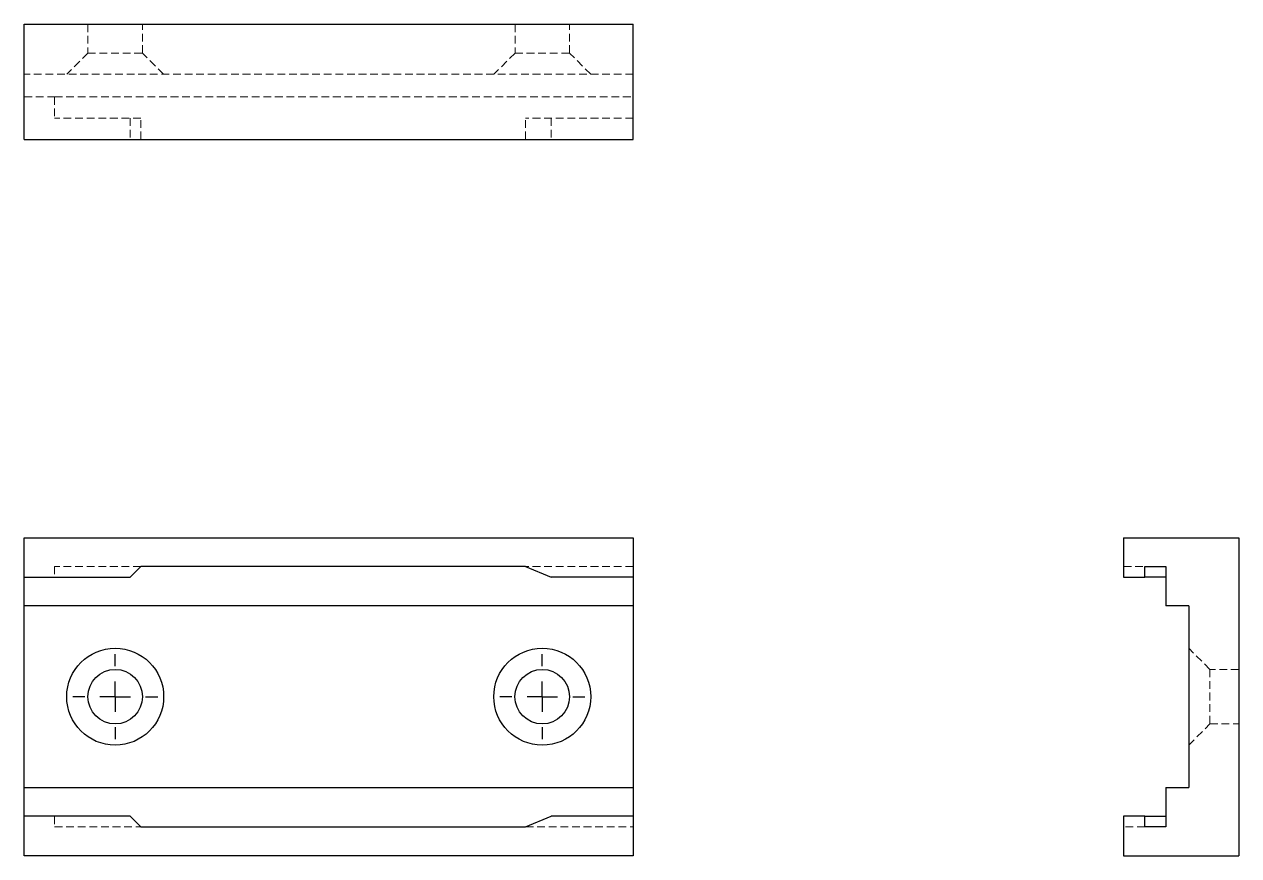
# Model space of a CAD drawing. Header units: millimetres. Extents: x 33 to 232, y 31 to 167.
import ezdxf

# ---------------------------------------------------------------- set-up
doc = ezdxf.new("R2010")
doc.units = ezdxf.units.MM
doc.linetypes.add('HIDDEN', pattern=[1.905, 1.27, -0.635])
doc.layers.add('10', color=7, linetype='Continuous')

# ---------------------------------------------------------------- blocks, each defined once
blk = doc.blocks.new('SW_CENTERMARKSYMBOL_0')
at = {"layer": '10', "color": 0}
for p, q in [((0, 5), (0, 6.98)), ((0, 0), (0, 2.5)), ((-5, 0), (-6.98, 0)), ((0, 0), (-2.5, 0)), ((0, 0), (0, -2.5)), ((0, 0), (2.5, 0)), ((5, 0), (6.98, 0)), ((0, -5), (0, -6.98))]:
    blk.add_line(p, q, dxfattribs=at)
blk = doc.blocks.new('SW_CENTERMARKSYMBOL_1')
at = {"layer": '10', "color": 0}
for p, q in [((0, 5), (0, 6.98)), ((0, 0), (0, 2.5)), ((-5, 0), (-6.98, 0)), ((0, 0), (-2.5, 0)), ((0, 0), (0, -2.5)), ((0, 0), (2.5, 0)), ((5, 0), (6.98, 0)), ((0, -5), (0, -6.98))]:
    blk.add_line(p, q, dxfattribs=at)

msp = doc.modelspace()

# ---------------------------------------------------------------- linework, layer by layer
at = {"color": 7, "linetype": 'Continuous', "lineweight": 25}
for p, q in [((33, 148.55), (33, 167.45)), ((33, 167.45), (133, 167.45)), ((133, 148.55), (133, 167.45)), ((33, 148.55), (133, 148.55)), ((33, 76.65), (33, 83.12)), ((33, 83.12), (133, 83.12)), ((133, 83.12), (133, 76.65)), ((213.55, 83.12), (213.55, 76.65)), ((213.55, 83.12), (232.45, 83.12)), ((232.45, 83.12), (232.45, 30.88)), ((52.15, 78.39), (50.41, 76.65)), ((115.34, 78.39), (52.15, 78.39)), ((115.34, 78.39), (119.54, 76.65)), ((217.03, 78.39), (220.51, 78.39)), ((217.03, 76.65), (217.03, 78.39)), ((220.51, 78.39), (220.51, 71.93)), ((33, 76.65), (50.41, 76.65)), ((33, 71.93), (33, 76.65)), ((133, 76.65), (119.54, 76.65)), ((133, 76.65), (133, 71.93)), ((213.55, 76.65), (217.03, 76.65)), ((220.51, 76.65), (217.03, 76.65)), ((133, 71.93), (33, 71.93)), ((33, 42.07), (33, 71.93)), ((133, 71.93), (133, 42.07)), ((224.24, 71.93), (220.51, 71.93)), ((224.24, 71.93), (224.24, 42.07)), ((33, 42.07), (133, 42.07)), ((33, 37.35), (33, 42.07)), ((133, 42.07), (133, 37.35)), ((220.51, 42.07), (220.51, 35.61)), ((220.51, 42.07), (224.24, 42.07)), ((33, 30.88), (33, 37.35)), ((50.41, 37.35), (33, 37.35)), ((50.41, 37.35), (52.15, 35.61)), ((115.34, 35.61), (119.54, 37.35)), ((133, 37.35), (119.54, 37.35)), ((133, 37.35), (133, 30.88)), ((213.55, 37.35), (213.55, 30.88)), ((217.03, 37.35), (213.55, 37.35)), ((217.03, 35.61), (217.03, 37.35)), ((217.03, 37.35), (220.51, 37.35)), ((52.15, 35.61), (115.34, 35.61)), ((220.51, 35.61), (217.03, 35.61)), ((133, 30.88), (33, 30.88)), ((213.55, 30.88), (232.45, 30.88))]:
    msp.add_line(p, q, dxfattribs=at)
at = {"color": 7, "linetype": 'HIDDEN', "lineweight": 18}
for p, q in [((43.45, 167.45), (43.45, 162.73)), ((52.4, 162.73), (52.4, 167.45)), ((113.6, 167.45), (113.6, 162.73)), ((122.55, 162.73), (122.55, 167.45)), ((43.45, 162.73), (39.97, 159.24)), ((43.45, 162.73), (52.4, 162.73)), ((55.89, 159.24), (52.4, 162.73)), ((113.6, 162.73), (110.11, 159.24)), ((113.6, 162.73), (122.55, 162.73)), ((126.03, 159.24), (122.55, 162.73)), ((133, 159.24), (33, 159.24)), ((33, 155.51), (37.98, 155.51)), ((37.98, 155.51), (37.98, 152.03)), ((37.98, 155.51), (133, 155.51)), ((52.15, 152.03), (37.98, 152.03)), ((50.41, 152.03), (50.41, 148.55)), ((52.15, 148.55), (52.15, 152.03)), ((115.34, 148.55), (115.34, 152.03)), ((133, 152.03), (115.34, 152.03)), ((119.54, 152.03), (119.54, 148.55)), ((52.15, 78.39), (37.98, 78.39)), ((37.98, 78.39), (37.98, 76.65)), ((133, 78.39), (115.34, 78.39)), ((213.55, 78.39), (217.03, 78.39)), ((227.73, 61.48), (224.24, 64.96)), ((227.73, 61.48), (227.73, 52.52)), ((232.45, 61.48), (227.73, 61.48)), ((224.24, 49.04), (227.73, 52.52)), ((227.73, 52.52), (232.45, 52.52)), ((37.98, 37.35), (37.98, 35.61)), ((37.98, 35.61), (52.15, 35.61)), ((115.34, 35.61), (133, 35.61)), ((217.03, 35.61), (213.55, 35.61))]:
    msp.add_line(p, q, dxfattribs=at)
at = {"color": 7, "linetype": 'Continuous', "lineweight": 25}
for centre, radius in [((47.93, 57), 7.96), ((118.07, 57), 7.96), ((47.93, 57), 4.48), ((118.07, 57), 4.48)]:
    msp.add_circle(centre, radius, dxfattribs=at)

# ---------------------------------------------------------------- block references
at = {"layer": '10'}
for name, p in [('SW_CENTERMARKSYMBOL_1', (47.93, 57)), ('SW_CENTERMARKSYMBOL_0', (118.07, 57))]:
    msp.add_blockref(name, p, dxfattribs=at)

doc.saveas('drawing.dxf')
